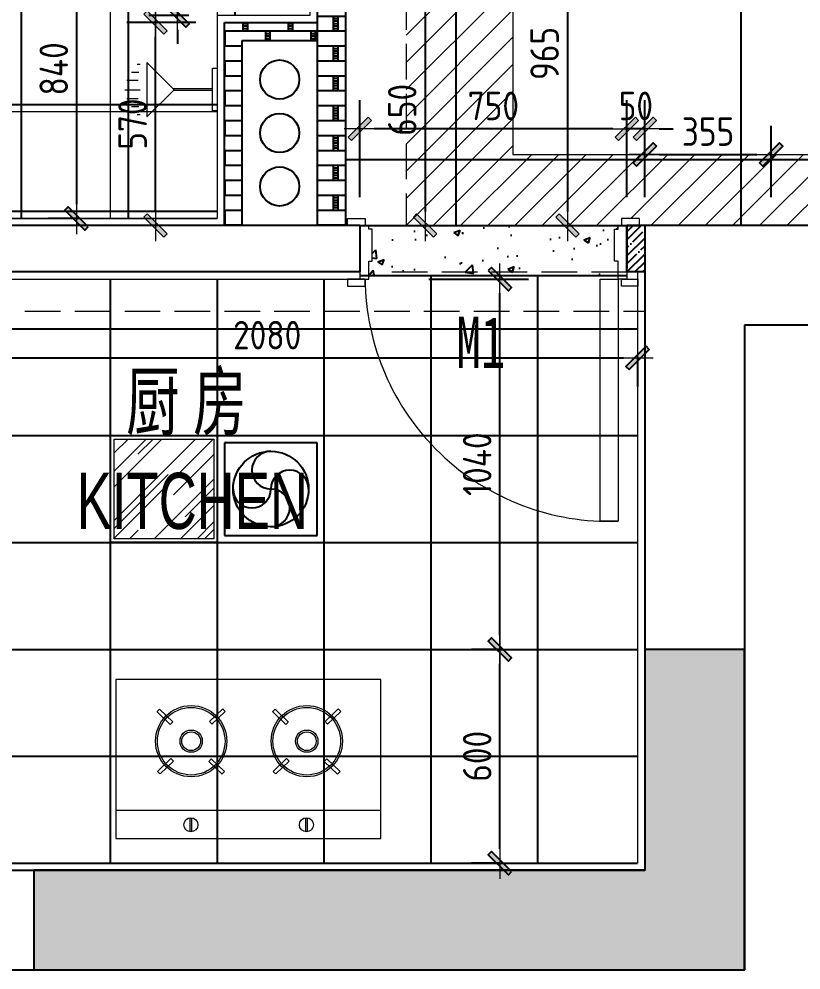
# Model space of a CAD drawing. Header units: millimetres. Extents: x 104198 to 1296755, y -81101 to 81453.
# Drawn here: x 574719 to 576914, y 8180 to 10850 of the extents above; entities that cross this region are included whole.
import ezdxf

# ---------------------------------------------------------------- set-up
doc = ezdxf.new("R2010")
doc.units = ezdxf.units.MM
doc.header["$PDMODE"] = 3
doc.linetypes.add('CONTINOUS', pattern=[0])
doc.linetypes.add('DASH', pattern=[8.89, 6.35, -2.54])
doc.layers.get('Defpoints').update_dxf_attribs({"color": 250})
for name, color, linetype, lineweight in [('01-PL-墙体柱子', 7, 'Continuous', 35), ('1-洁具', 31, 'Continuous', 15), ('1-门套', 3, 'Continuous', 13), ('P★01 活动家具', 51, 'Continuous', 0), ('P★04 平面门扇', 60, 'Continuous', 0), ('P★07 平面完成面', 200, 'Continuous', 0), ('Q◆08 新建墙体填充', 250, 'Continuous', 0), ('T●01 天花造型', 51, 'Continuous', 0), ('T●02 天花填充', 250, 'Continuous', 0), ('T●04 天花灯具', 31, 'Continuous', 0), ('天花灯具尺寸', 2, 'Continuous', 0), ('平面文字', 2, 'Continuous', 0)]:
    doc.layers.add(name, color=color, linetype=linetype, lineweight=lineweight)
for name, color, linetype in [('11-插座图', 1, 'Continuous'), ('30-PL-平面文字说明', 1, 'Continuous'), ('7-灯具', 1, 'Continuous'), ('D■02 地材填充', 250, 'Continuous'), ('P-新砌墙体填充', 8, 'Continuous'), ('墙体', 7, 'Continuous'), ('平面布置尺寸图', 7, 'Continuous')]:
    doc.layers.add(name, color=color, linetype=linetype)
doc.styles.add('CCD_DIM', font='ARCHS.SHX')
doc.styles.add('ROMANT', font='', dxfattribs={"width": 0.7})
doc.styles.add('宋体', font='', dxfattribs={"width": 0.7})
doc.styles.get('ROMANT').set_extended_font_data('SimSun')
doc.styles.get('宋体').set_extended_font_data('SimSun')
doc.dimstyles.new('海龍1：40', dxfattribs={"dimscale": 40, "dimtxt": 2, "dimasz": 1, "dimexe": 2, "dimexo": 2, "dimgap": 0.6, "dimtad": 1, "dimdec": 0, "dimrnd": 5, "dimdsep": 46, "dimtxsty": 'CCD_DIM', "dimblk": 'WS-cj', "dimcen": 1, "dimclrd": 44, "dimclre": 44, "dimclrt": 2, "dimadec": 0, "dimazin": 2, "dimtfac": 1, "dimtdec": 4, "dimtix": 1, "dimtmove": 2, "dimatfit": 3, "dimldrblk": 'CCD_Leader_Arrow', "dimfxl": 5, "dimfxlon": 1, "dimtolj": 1, "dimarcsym": 0})
pattern_1 = [(0, (573776, 8480.1), (0, 300), []), (90, (573776, 8480.1), (-300, 2e-14), [])]
pattern_2 = [(0, (420179.89, 25065.998), (9e-15, 41.91), []), (90, (420294.19, 25066), (-63.5, 41.91), [41.91, -41.91]), (90, (420281.49, 25066), (-63.5, 41.91), [41.91, -41.91]), (0, (420294.19, 25072.983), (63.5, 41.91), [-114.3, 12.7]), (0, (420294.19, 25079.968), (63.5, 41.91), [-114.3, 12.7]), (0, (420294.19, 25086.953), (63.5, 41.91), [-114.3, 12.7]), (0, (420294.19, 25093.938), (63.5, 41.91), [-114.3, 12.7]), (0, (420294.19, 25100.923), (63.5, 41.91), [-114.3, 12.7])]

# ---------------------------------------------------------------- blocks, each defined once
blk = doc.blocks.new('fgghjghjt')
h = blk.add_hatch()
h.set_pattern_fill('AR-RROOF', color=250, scale=100, angle=135, style=0)
h.set_pattern_definition([(135, (-1680781.8, 4631091.42), (-84.8528137, 226.27417), [1500, -200, 500, -100]), (135, (-1680840.49, 4631220.82), (164.75588, 23.3345238), [300, -33, 600, -75]), (135, (-1680757.05, 4631186.88), (-320.3193719, 415.0716806), [800, -140, 400, -100])])
h.paths.add_polyline_path([(568957.7, 11670.2), (569237.7, 11670.2), (569237.7, 11390.2), (568957.7, 11390.2)])
at = {"color": 8, "linetype": 'CONTINOUS', "ltscale": 0.01}
for p, q in [((568957.7, 11390.2), (568957.7, 11670.2)), ((568957.7, 11670.2), (569237.7, 11670.2)), ((568957.7, 11670.2), (569237.7, 11670.2)), ((569237.7, 11670.2), (569237.7, 11390.2)), ((569237.7, 11390.2), (568957.7, 11390.2))]:
    blk.add_line(p, q, dxfattribs=at)
at = {"color": 1}
blk.add_line((569247.7, 11380.2), (568947.7, 11380.2), dxfattribs=at)
at = {"layer": '7-灯具', "color": 8}
for p, q in [((569227.3, 11360.2), (568967.3, 11360.2)), ((568967.3, 11360.2), (568967.3, 11100.2)), ((569227.3, 11100.2), (569227.3, 11360.2)), ((568967.3, 11100.2), (569227.3, 11100.2))]:
    blk.add_line(p, q, dxfattribs=at)
blk.add_circle((569097.3, 11230.2), 106.1, dxfattribs=at)
for centre, start, end in [((569097.3, 11283.3), 90, 270), ((569097.3, 11283.3), 90, 270), ((569150.4, 11230.2), 0, 180), ((569150.4, 11230.2), 0, 180), ((569044.3, 11230.2), 180, 0), ((569044.3, 11230.2), 180, 0), ((569097.3, 11177.2), 270, 90), ((569097.3, 11177.2), 270, 90)]:
    blk.add_arc(centre, 53.1, start, end, dxfattribs=at)
at = {"layer": 'T●04 天花灯具'}
for p, q in [((568947.7, 11380.2), (568947.7, 11680.2)), ((568947.7, 11680.2), (569247.7, 11680.2)), ((569247.7, 11680.2), (569247.7, 11380.2)), ((569248, 11380.2), (568947.3, 11380.2)), ((569247.3, 11380.2), (568947.3, 11380.2)), ((568947.3, 11380.2), (568947.3, 11080.2)), ((569247.3, 11080.2), (569247.3, 11380.2)), ((568947.3, 11080.2), (569247.3, 11080.2))]:
    blk.add_line(p, q, dxfattribs=at)
blk = doc.blocks.new('WS-cj')
blk.add_hatch(color=2).paths.add_polyline_path([(0.588, 0.818), (-0.818, -0.588), (-0.588, -0.818), (0.818, 0.588)])
at = {"color": 2, "linetype": 'ByBlock', "lineweight": 0}
for p, q in [((-1.1, 0), (0, 0)), ((0, 0), (1.1, 0))]:
    blk.add_line(p, q, dxfattribs=at)
at = {"color": 2}
blk.add_lwpolyline([(0.588, 0.818), (-0.818, -0.588), (-0.588, -0.818), (0.818, 0.588)], close=True, dxfattribs=at)
blk = doc.blocks.new('*D448')
at = {"layer": 'Defpoints', "color": 0, "transparency": 16777216}
for p in [(575102.3, 10840.1), (575296, 10840.1), (575296, 10270.1)]:
    blk.add_point(p, dxfattribs=at)
at = {"layer": 'Q◆08 新建墙体填充', "color": 44, "lineweight": -2, "transparency": 16777216}
for p, q in [((575216, 10840.1), (575022.3, 10840.1)), ((575102.3, 10310.1), (575102.3, 10800.1)), ((575216, 10270.1), (575022.3, 10270.1))]:
    blk.add_line(p, q, dxfattribs=at)
at = {"layer": 'Q◆08 新建墙体填充', "color": 44, "lineweight": -2, "transparency": 16777216, "xscale": 40, "yscale": 40, "zscale": 40}
for p, rotation in [((575102.3, 10840.1), 90), ((575102.3, 10270.1), 270)]:
    blk.add_blockref('WS-cj', p, dxfattribs=dict(at, rotation=rotation))
at = {"layer": 'Q◆08 新建墙体填充', "color": 2, "transparency": 16777216, "insert": (575038.3, 10555.1), "char_height": 80, "attachment_point": 5, "rotation": 90, "style": 'CCD_DIM'}
blk.add_mtext('\\A1;570', dxfattribs=at)
blk = doc.blocks.new('CCD_Leader_Arrow')
at = {"color": 50, "linetype": 'ByBlock'}
blk.add_line((0, 0), (-1, 0), dxfattribs=at)
for points in [[(-0.859, 0.668), (-0.597, 0.852), (-0.24, 0), (0, 0)], [(-0.859, -0.668), (-0.597, -0.852), (-0.24, 0), (0, 0)]]:
    blk.add_solid(points, dxfattribs=at)
blk = doc.blocks.new('*D449')
at = {"layer": 'Defpoints', "color": 0, "transparency": 16777216}
for p in [(575102.3, 11090.1), (575296, 11090.1), (575296, 10840.1)]:
    blk.add_point(p, dxfattribs=at)
at = {"layer": 'Q◆08 新建墙体填充', "color": 44, "lineweight": -2, "transparency": 16777216}
for p, q in [((575216, 11090.1), (575022.3, 11090.1)), ((575102.3, 10880.1), (575102.3, 11050.1)), ((575216, 10840.1), (575022.3, 10840.1))]:
    blk.add_line(p, q, dxfattribs=at)
at = {"layer": 'Q◆08 新建墙体填充', "color": 44, "lineweight": -2, "transparency": 16777216, "xscale": 40, "yscale": 40, "zscale": 40}
for p, rotation in [((575102.3, 11090.1), 90), ((575102.3, 10840.1), 270)]:
    blk.add_blockref('WS-cj', p, dxfattribs=dict(at, rotation=rotation))
at = {"layer": 'Q◆08 新建墙体填充', "color": 2, "transparency": 16777216, "insert": (574831.6, 10965.1), "char_height": 80, "attachment_point": 5, "rotation": 90, "style": 'CCD_DIM'}
blk.add_mtext('\\A1;250', dxfattribs=at)
blk = doc.blocks.new('*D462')
at = {"layer": 'Defpoints', "color": 0, "transparency": 16777216}
for p in [(576426, 10542.1), (576426, 10270.1), (576476, 10270.1)]:
    blk.add_point(p, dxfattribs=at)
at = {"layer": 'Q◆08 新建墙体填充', "color": 44, "lineweight": -2, "transparency": 16777216}
for p, q in [((576426, 10350.1), (576426, 10622.1)), ((576476, 10350.1), (576476, 10622.1)), ((576386, 10542.1), (576346, 10542.1)), ((576476, 10542.1), (576426, 10542.1)), ((576516, 10542.1), (576556, 10542.1))]:
    blk.add_line(p, q, dxfattribs=at)
at = {"layer": 'Q◆08 新建墙体填充', "color": 44, "lineweight": -2, "transparency": 16777216, "xscale": 40, "yscale": 40, "zscale": 40}
blk.add_blockref('WS-cj', (576426, 10542.1), dxfattribs=at)
at = {"layer": 'Q◆08 新建墙体填充', "color": 44, "lineweight": -2, "transparency": 16777216, "xscale": 40, "yscale": 40, "zscale": 40, "rotation": 180}
blk.add_blockref('WS-cj', (576476, 10542.1), dxfattribs=at)
at = {"layer": 'Q◆08 新建墙体填充', "color": 2, "transparency": 16777216, "insert": (576451, 10606.1), "char_height": 80, "attachment_point": 5, "style": 'CCD_DIM'}
blk.add_mtext('\\A1;50', dxfattribs=at)
blk = doc.blocks.new('*D463')
at = {"layer": 'Defpoints', "color": 0, "transparency": 16777216}
for p in [(575676, 10542.1), (575676, 10270.1), (576426, 10270.1)]:
    blk.add_point(p, dxfattribs=at)
at = {"layer": 'Q◆08 新建墙体填充', "color": 44, "lineweight": -2, "transparency": 16777216}
for p, q in [((575676, 10350.1), (575676, 10622.1)), ((576426, 10350.1), (576426, 10622.1)), ((576386, 10542.1), (575716, 10542.1))]:
    blk.add_line(p, q, dxfattribs=at)
at = {"layer": 'Q◆08 新建墙体填充', "color": 44, "lineweight": -2, "transparency": 16777216, "xscale": 40, "yscale": 40, "zscale": 40, "rotation": 180}
blk.add_blockref('WS-cj', (575676, 10542.1), dxfattribs=at)
at = {"layer": 'Q◆08 新建墙体填充', "color": 44, "lineweight": -2, "transparency": 16777216, "xscale": 40, "yscale": 40, "zscale": 40}
blk.add_blockref('WS-cj', (576426, 10542.1), dxfattribs=at)
at = {"layer": 'Q◆08 新建墙体填充', "color": 2, "transparency": 16777216, "insert": (576051, 10606.1), "char_height": 80, "attachment_point": 5, "style": 'CCD_DIM'}
blk.add_mtext('\\A1;750', dxfattribs=at)
blk = doc.blocks.new('*D467')
at = {"layer": 'Defpoints', "color": 0, "transparency": 16777216}
for p in [(576069.5, 9080.1), (576140.5, 9080.1), (576140.5, 8480.1)]:
    blk.add_point(p, dxfattribs=at)
at = {"layer": '平面布置尺寸图', "color": 44, "lineweight": -2, "transparency": 16777216}
for p, q in [((576069.5, 9080.1), (575989.5, 9080.1)), ((576069.5, 8520.1), (576069.5, 9040.1)), ((576069.5, 8480.1), (575989.5, 8480.1))]:
    blk.add_line(p, q, dxfattribs=at)
at = {"layer": '平面布置尺寸图', "color": 44, "lineweight": -2, "transparency": 16777216, "xscale": 40, "yscale": 40, "zscale": 40}
for p, rotation in [((576069.5, 9080.1), 90), ((576069.5, 8480.1), 270)]:
    blk.add_blockref('WS-cj', p, dxfattribs=dict(at, rotation=rotation))
at = {"layer": '平面布置尺寸图', "color": 2, "transparency": 16777216, "insert": (576005.5, 8780.1), "char_height": 80, "attachment_point": 5, "rotation": 90, "style": 'CCD_DIM'}
blk.add_mtext('\\A1;600', dxfattribs=at)
blk = doc.blocks.new('*D468')
at = {"layer": 'Defpoints', "color": 0, "transparency": 16777216}
for p in [(575592.9, 10120.1), (576069.5, 10120.1), (576140.5, 9080.1)]:
    blk.add_point(p, dxfattribs=at)
at = {"layer": '平面布置尺寸图', "color": 44, "lineweight": -2, "transparency": 16777216}
for p, q in [((575869.5, 10120.1), (576149.5, 10120.1)), ((576069.5, 9120.1), (576069.5, 10080.1)), ((576069.5, 9080.1), (575989.5, 9080.1))]:
    blk.add_line(p, q, dxfattribs=at)
at = {"layer": '平面布置尺寸图', "color": 44, "lineweight": -2, "transparency": 16777216, "xscale": 40, "yscale": 40, "zscale": 40}
for p, rotation in [((576069.5, 10120.1), 90), ((576069.5, 9080.1), 270)]:
    blk.add_blockref('WS-cj', p, dxfattribs=dict(at, rotation=rotation))
at = {"layer": '平面布置尺寸图', "color": 2, "transparency": 16777216, "insert": (576005.5, 9600.1), "char_height": 80, "attachment_point": 5, "rotation": 90, "style": 'CCD_DIM'}
blk.add_mtext('\\A1;1040', dxfattribs=at)
blk = doc.blocks.new('*D470')
at = {"layer": 'Defpoints', "color": 0, "transparency": 16777216}
for p in [(574376, 10004.2), (576456, 9937.5), (576456, 9898.4)]:
    blk.add_point(p, dxfattribs=at)
at = {"layer": '平面布置尺寸图', "color": 44, "lineweight": -2, "transparency": 16777216}
for p, q in [((574376, 9924.2), (574376, 9818.4)), ((574416, 9898.4), (576416, 9898.4)), ((576456, 9898.4), (576456, 9818.4))]:
    blk.add_line(p, q, dxfattribs=at)
at = {"layer": '平面布置尺寸图', "color": 44, "lineweight": -2, "transparency": 16777216, "xscale": 40, "yscale": 40, "zscale": 40, "rotation": 180}
blk.add_blockref('WS-cj', (574376, 9898.4), dxfattribs=at)
at = {"layer": '平面布置尺寸图', "color": 44, "lineweight": -2, "transparency": 16777216, "xscale": 40, "yscale": 40, "zscale": 40}
blk.add_blockref('WS-cj', (576456, 9898.4), dxfattribs=at)
at = {"layer": '平面布置尺寸图', "color": 2, "transparency": 16777216, "insert": (575416, 9962.4), "char_height": 80, "attachment_point": 5, "style": 'CCD_DIM'}
blk.add_mtext('\\A1;2080', dxfattribs=at)
blk = doc.blocks.new('*D510')
at = {"layer": 'Defpoints', "color": 0, "transparency": 16777216}
for p in [(574845.9, 11130.1), (574880.9, 10290.1), (574911.7, 10290.1)]:
    blk.add_point(p, dxfattribs=at)
at = {"layer": '平面布置尺寸图', "color": 44, "lineweight": -2, "transparency": 16777216}
for p, q in [((574880.9, 11130.1), (574960.9, 11130.1)), ((574880.9, 11090.1), (574880.9, 10330.1)), ((574880.9, 10290.1), (574800.9, 10290.1))]:
    blk.add_line(p, q, dxfattribs=at)
at = {"layer": '平面布置尺寸图', "color": 44, "lineweight": -2, "transparency": 16777216, "xscale": 40, "yscale": 40, "zscale": 40}
for p, rotation in [((574880.9, 11130.1), 90), ((574880.9, 10290.1), 270)]:
    blk.add_blockref('WS-cj', p, dxfattribs=dict(at, rotation=rotation))
at = {"layer": '平面布置尺寸图', "color": 2, "transparency": 16777216, "insert": (574816.9, 10710.1), "char_height": 80, "attachment_point": 5, "rotation": 90, "style": 'CCD_DIM'}
blk.add_mtext('\\A1;840', dxfattribs=at)
blk = doc.blocks.new('*D511')
at = {"layer": 'Defpoints', "color": 0, "transparency": 16777216}
for p in [(575276, 11070.1), (575163.9, 10860.1), (575276, 10860.1)]:
    blk.add_point(p, dxfattribs=at)
at = {"layer": '平面布置尺寸图', "color": 44, "lineweight": -2, "transparency": 16777216}
for p, q in [((575163.9, 11110.1), (575163.9, 11150.1)), ((575196, 11070.1), (575083.9, 11070.1)), ((575163.9, 11070.1), (575163.9, 10860.1)), ((575196, 10860.1), (575083.9, 10860.1)), ((575163.9, 10820.1), (575163.9, 10780.1))]:
    blk.add_line(p, q, dxfattribs=at)
at = {"layer": '平面布置尺寸图', "color": 44, "lineweight": -2, "transparency": 16777216, "xscale": 40, "yscale": 40, "zscale": 40}
for p, rotation in [((575163.9, 11070.1), 270), ((575163.9, 10860.1), 90)]:
    blk.add_blockref('WS-cj', p, dxfattribs=dict(at, rotation=rotation))
at = {"layer": '平面布置尺寸图', "color": 2, "transparency": 16777216, "insert": (575099.9, 10965.1), "char_height": 80, "attachment_point": 5, "rotation": 90, "style": 'CCD_DIM'}
blk.add_mtext('\\A1;210', dxfattribs=at)
blk = doc.blocks.new('*D609')
at = {"layer": 'Defpoints', "color": 0, "transparency": 16777216}
for p in [(576528.6, 11720.1), (576706.4, 10270.1), (577277, 10270.1)]:
    blk.add_point(p, dxfattribs=at)
at = {"layer": '天花灯具尺寸', "color": 44, "lineweight": -2, "transparency": 16777216}
for p, q in [((577077, 11720.1), (577357, 11720.1)), ((577277, 11680.1), (577277, 10310.1)), ((577077, 10270.1), (577357, 10270.1))]:
    blk.add_line(p, q, dxfattribs=at)
at = {"layer": '天花灯具尺寸', "color": 44, "lineweight": -2, "transparency": 16777216, "xscale": 40, "yscale": 40, "zscale": 40}
for p, rotation in [((577277, 11720.1), 90), ((577277, 10270.1), 270)]:
    blk.add_blockref('WS-cj', p, dxfattribs=dict(at, rotation=rotation))
at = {"layer": '天花灯具尺寸', "color": 2, "transparency": 16777216, "insert": (577213, 10995.1), "char_height": 80, "attachment_point": 5, "rotation": 90, "style": 'CCD_DIM'}
blk.add_mtext('\\A1;1450', dxfattribs=at)
blk = doc.blocks.new('*D879')
at = {"layer": 'Defpoints', "color": 0, "transparency": 16777216}
for p in [(575636, 10920.1), (575636, 10270.1), (575859.1, 10270.1)]:
    blk.add_point(p, dxfattribs=at)
at = {"layer": 'Q◆08 新建墙体填充', "color": 44, "lineweight": -2, "transparency": 16777216}
for p, q in [((575716, 10920.1), (575939.1, 10920.1)), ((575859.1, 10880.1), (575859.1, 10310.1)), ((575716, 10270.1), (575939.1, 10270.1))]:
    blk.add_line(p, q, dxfattribs=at)
at = {"layer": 'Q◆08 新建墙体填充', "color": 44, "lineweight": -2, "transparency": 16777216, "xscale": 40, "yscale": 40, "zscale": 40}
for p, rotation in [((575859.1, 10920.1), 90), ((575859.1, 10270.1), 270)]:
    blk.add_blockref('WS-cj', p, dxfattribs=dict(at, rotation=rotation))
at = {"layer": 'Q◆08 新建墙体填充', "color": 2, "transparency": 16777216, "insert": (575795.1, 10595.1), "char_height": 80, "attachment_point": 5, "rotation": 90, "style": 'CCD_DIM'}
blk.add_mtext('\\A1;650', dxfattribs=at)
blk = doc.blocks.new('*D992')
at = {"layer": '11-插座图', "color": 44, "lineweight": -2, "transparency": 16777216}
for p, q in [((576476, 10350.1), (576476, 10550)), ((576831, 10350.1), (576831, 10550)), ((576516, 10470), (576791, 10470))]:
    blk.add_line(p, q, dxfattribs=at)
at = {"layer": 'Defpoints', "color": 0, "transparency": 16777216}
for p in [(576831, 10470), (576476, 10270.1), (576831, 10270.1)]:
    blk.add_point(p, dxfattribs=at)
at = {"layer": '11-插座图', "color": 44, "lineweight": -2, "transparency": 16777216, "xscale": 40, "yscale": 40, "zscale": 40, "rotation": 180}
blk.add_blockref('WS-cj', (576476, 10470), dxfattribs=at)
at = {"layer": '11-插座图', "color": 44, "lineweight": -2, "transparency": 16777216, "xscale": 40, "yscale": 40, "zscale": 40}
blk.add_blockref('WS-cj', (576831, 10470), dxfattribs=at)
at = {"layer": '11-插座图', "color": 2, "transparency": 16777216, "insert": (576653.5, 10534), "char_height": 80, "attachment_point": 5, "style": 'CCD_DIM'}
blk.add_mtext('\\A1;355', dxfattribs=at)
blk = doc.blocks.new('*D1137')
at = {"layer": 'Defpoints', "color": 0, "transparency": 16777216}
for p in [(575956, 11236.8), (576251.2, 10270.1), (576258.8, 10270.1)]:
    blk.add_point(p, dxfattribs=at)
at = {"layer": '天花灯具尺寸', "color": 44, "lineweight": -2, "transparency": 16777216}
for p, q in [((576058.8, 11236.8), (576338.8, 11236.8)), ((576258.8, 11196.8), (576258.8, 10310.1)), ((576258.8, 10270.1), (576338.8, 10270.1))]:
    blk.add_line(p, q, dxfattribs=at)
at = {"layer": '天花灯具尺寸', "color": 44, "lineweight": -2, "transparency": 16777216, "xscale": 40, "yscale": 40, "zscale": 40}
for p, rotation in [((576258.8, 11236.8), 90), ((576258.8, 10270.1), 270)]:
    blk.add_blockref('WS-cj', p, dxfattribs=dict(at, rotation=rotation))
at = {"layer": '天花灯具尺寸', "color": 2, "transparency": 16777216, "insert": (576194.8, 10753.4), "char_height": 80, "attachment_point": 5, "rotation": 90, "style": 'CCD_DIM'}
blk.add_mtext('\\A1;965', dxfattribs=at)
blk = doc.blocks.new('A$C1F4B1202')
at = {"color": 39}
for p, q in [((-219, 320.2), (-256.4, 356.1)), ((-212.3, 327.6), (-249.5, 363.3)), ((-109.1, 328.1), (-71.8, 363.9)), ((-102.2, 320.8), (-64.9, 356.7)), ((105.5, 320.2), (68.1, 356.1)), ((112.3, 327.6), (75.1, 363.3)), ((215.5, 328.1), (252.7, 363.9)), ((222.3, 320.8), (259.6, 356.7)), ((-254.5, 188.3), (-217.3, 224.1)), ((-247.6, 181.1), (-210.2, 217)), ((-73.8, 180.5), (-111.1, 216.5)), ((-66.8, 187.7), (-104, 223.5)), ((70, 188.3), (107.3, 224.1)), ((77, 181.1), (114.3, 217)), ((250.8, 180.5), (213.4, 216.5)), ((257.7, 187.7), (220.5, 223.5)), ((-163.2, 18.7), (-163.2, 58.2)), ((-158.2, 18.8), (-158.2, 58.1)), ((161.3, 18.7), (161.3, 58.2)), ((166.3, 18.8), (166.3, 58.1))]:
    blk.add_line(p, q, dxfattribs=at)
at = {"color": 35}
blk.add_line((371.9, 78.3), (-371.9, 78.3), dxfattribs=at)
at = {"color": 0, "linetype": 'Continuous'}
blk.add_lwpolyline([(-371.9, 0), (371.9, 0), (371.9, 446.5), (-371.9, 446.5)], close=True, dxfattribs=at)
at = {"color": 35}
for centre in [(-160.4, 273.2), (164.2, 273.2)]:
    blk.add_circle(centre, 100, dxfattribs=at)
at = {"color": 39}
for centre, radius in [((-160.4, 273.2), 95), ((164.2, 273.2), 95), ((-160.4, 273.2), 31.3), ((-160.4, 273.2), 26.3), ((164.2, 273.2), 31.3), ((164.2, 273.2), 26.3), ((-161.2, 38.4), 19.8), ((163.3, 38.4), 19.8)]:
    blk.add_circle(centre, radius, dxfattribs=at)
for centre, radius, start, end in [((-160.4, 273.2), 126.7, 134.6756, 139.1996), ((-160.4, 273.2), 126.7, 41.1639, 45.6876), ((164.2, 273.2), 126.7, 134.6756, 139.1996), ((164.2, 273.2), 126.7, 41.1639, 45.6876), ((-160.4, 273.2), 75.1, 133.6762, 141.3099), ((-160.4, 273.2), 75.1, 39.3045, 46.9367), ((164.2, 273.2), 75.1, 133.6762, 141.3099), ((164.2, 273.2), 75.1, 39.3045, 46.9367), ((-160.4, 273.2), 75.1, 220.8007, 228.4329), ((-160.4, 273.2), 75.1, 310.9527, 318.5864), ((164.2, 273.2), 75.1, 220.8007, 228.4329), ((164.2, 273.2), 75.1, 310.9527, 318.5864), ((-160.4, 273.2), 126.7, 222.0499, 226.5736), ((-160.4, 273.2), 126.7, 313.0629, 317.5869), ((164.2, 273.2), 126.7, 222.0499, 226.5736), ((164.2, 273.2), 126.7, 313.0629, 317.5869)]:
    blk.add_arc(centre, radius, start, end, dxfattribs=at)
blk = doc.blocks.new('A$C070810E0')
at = {"layer": '1-洁具'}
for p, q in [((219.9, 0), (219.9, 169.7)), ((240.2, 163.4), (250.3, 163.4)), ((244.8, 138.6), (268.1, 138.6)), ((247.1, 113), (282, 113)), ((15, 87.9), (138.1, 87.9)), ((15, 81.9), (138.1, 81.9)), ((240.2, 86.7), (288.2, 86.7)), ((244.8, 31.1), (268.1, 31.1)), ((247.1, 56.7), (282, 56.7)), ((240.2, 6.3), (250.3, 6.3))]:
    blk.add_line(p, q, dxfattribs=at)
blk.add_lwpolyline([(0, 151.1), (15, 151.1), (15, 18.1), (0, 18.1)], close=True, dxfattribs=at)
blk.add_lwpolyline([(219.9, 169.7), (135.1, 84.9), (219.9, 0)], dxfattribs=at)

msp = doc.modelspace()

# ---------------------------------------------------------------- hatches: boundary and pattern name
at = {"layer": '01-PL-墙体柱子', "lineweight": -2, "ltscale": 10}
msp.add_hatch(color=8, dxfattribs=at).paths.add_polyline_path([(576756, 9080.1), (576476, 9080.1), (576476, 8460.1), (574761, 8460.1), (574761, 8180.1), (576756, 8180.1)])
at = {"layer": 'D■02 地材填充'}
h = msp.add_hatch(dxfattribs=at)
h.set_pattern_fill('_USER', color=256, scale=800, style=0, double=1, pattern_type=0)
h.set_pattern_definition([(0, (572745.9, 13655.1), (0, 800), []), (90, (572745.9, 13655.1), (-800, 5e-14), [])])
h.paths.add_polyline_path([(578016, 17510.1), (578116, 17510.1), (578386, 17510.1), (578386, 17720.1), (578616, 17720.1), (578616, 18730.1), (576116, 18730.1), (575566, 18730.1), (575566, 18620.1), (575566, 18190.1), (575566, 17510.1), (575866, 17510.1), (575866, 17230.1), (575556, 17230.1), (575556, 15420.1), (575556, 14140.1), (575456, 14140.1), (575456, 14790.1), (574756, 14790.1), (574756, 14270.1), (574756, 14140.1), (573710.9, 14140.1), (573710.9, 14120.1), (573660.9, 14120.1), (573660.9, 14140.1), (572830.9, 14140.1), (572830.9, 14120.1), (572780.9, 14120.1), (572780.9, 14140.1), (572756, 14140.1), (572745.9, 14140.1), (572745.9, 14125.1), (572765.9, 14125.1), (572765.9, 14075.1), (572745.9, 14075.1), (572745.9, 13245.1), (572765.9, 13245.1), (572765.9, 13190.1), (572800.9, 13190.1), (572800.9, 13170.1), (573630.9, 13170.1), (573630.9, 13190.1), (573680.9, 13190.1), (573680.9, 13170.1), (573975.9, 13170.1), (574161, 13170.1), (574161, 13190.1), (574211, 13190.1), (574211, 13170.1), (574881, 13170.1), (574881, 13190.1), (574931, 13190.1), (574931, 13170.1), (575806, 13170.1), (575806, 10920.1), (575636, 10920.1), (575636, 10290.1), (575691, 10290.1), (575691, 10270.1), (576411, 10270.1), (576411, 10290.1), (576461, 10290.1), (576461, 10270.1), (576476, 10270.1), (577146, 10270.1), (577146, 10300.1), (577216, 10300.1), (577216, 10270.1), (578186, 10270.1), (578186, 10300.1), (578246, 10300.1), (578246, 10270.1), (578316, 10270.1), (578316, 13170.1), (578616, 13170.1), (578616, 17230.1), (578316, 17230.1), (578116, 17230.1), (578016, 17230.1)])
h = msp.add_hatch(dxfattribs=at)
h.set_pattern_fill('_USER', color=256, scale=300, style=0, double=1, pattern_type=0)
h.set_pattern_definition([(0, (574126, 13010.1), (0, 300), []), (90, (574126, 13010.1), (-300, 2e-14), [])])
h.paths.add_polyline_path([(575536, 12910.1), (575036, 12910.1), (575036, 13010.1), (574991, 13010.1), (574991, 12990.1), (574941, 12990.1), (574941, 13010.1), (574931, 13010.1), (574931, 13030.1), (574221, 13030.1), (574221, 13010.1), (574211, 13010.1), (574211, 12990.1), (574161, 12990.1), (574161, 13010.1), (574126, 13010.1), (574126, 10900.1), (573776, 10900.1), (573776, 10290.1), (575276, 10290.1), (575276, 10860.1), (575536, 10860.1), (575536, 11070.1), (575276, 11070.1), (575276, 11190.1), (575536, 11190.1)])
h = msp.add_hatch(dxfattribs=at)
h.set_pattern_fill('AR-CONC', color=250, style=0)
h.set_pattern_definition([(50, (575701, 10130.1), (182.185, -15.94), [19.05, -209.55]), (355, (575701, 10130.1), (-35.243, 191.057), [15.24, -167.64]), (100.45, (575716.18, 10128.76), (146.943, 175.117), [16.19, -178.09]), (46.184, (575701, 10180.9), (271.08, -42.04), [28.575, -314.325]), (96.636, (575723.6, 10177.4), (237.4, 247.43), [24.285, -267.135]), (351.184, (575701, 10180.9), (237.4, 247.43), [22.86, -251.46]), (21, (575726.4, 10168.2), (151.615, -102.266), [19.05, -209.55]), (326, (575726.4, 10168.2), (61.8, 184.19), [15.24, -167.64]), (71.45, (575739.04, 10159.67), (213.416, 81.923), [16.19, -178.09]), (37.5, (575701, 10130.09), (3.0886, 84.555), [0, -165.608, 0, -170.18, 0, -168.275]), (7.5, (575701, 10130.09), (66.82, 100.18), [0, -97.028, 0, -161.798, 0, -64.135]), (327.5, (575644.36, 10130.09), (135.5906, -5.729), [0, -63.5, 0, -198.12, 0, -262.89]), (317.5, (575618.96, 10130.09), (148.13, 25.426), [0, -82.55, 0, -131.572, 0, -186.69])])
h.paths.add_polyline_path([(576391, 10260.1), (576401, 10260.1), (576401, 10270.1), (575701, 10270.1), (575701, 10260.1), (575711, 10260.1), (575711, 10170.1), (575701, 10170.1), (575701, 10130.1), (576401, 10130.1), (576401, 10170.1), (576391, 10170.1)])
h = msp.add_hatch(dxfattribs=at)
h.set_pattern_fill('_USER', color=256, scale=300, style=0, double=1, pattern_type=0)
h.set_pattern_definition(pattern_1)
h.paths.add_polyline_path([(576456, 10100.1), (576411, 10100.1), (576411, 10120.1), (576401, 10120.1), (576401, 10130.1), (575701, 10130.1), (575701, 10120.1), (575691, 10120.1), (575691, 10100.1), (575641, 10100.1), (575641, 10120.1), (573776, 10120.1), (573776, 9360.1), (574016, 9360.1), (574016, 9150.1), (574236, 9150.1), (574236, 8480.1), (576456, 8480.1)])
h.paths.add_polyline_path([(574281, 8620.1, -1), (574311, 8620.1, -1)], flags=16)
at = {"layer": 'P-新砌墙体填充', "lineweight": -3}
h = msp.add_hatch(dxfattribs=at)
h.set_pattern_fill('BRSTONE', color=256, scale=5, style=0)
h.set_pattern_definition(pattern_2)
h.paths.add_polyline_path([(575556, 10270.1), (575636, 10270.1), (575636, 10920.1), (575556, 10920.1)])
h = msp.add_hatch(dxfattribs=at)
h.set_pattern_fill('BRSTONE', color=256, scale=5, style=0)
h.set_pattern_definition(pattern_2)
h.paths.add_polyline_path([(575556, 10790.1), (575556, 10840.1), (575296, 10840.1), (575296, 10270.1), (575346, 10270.1), (575346, 10790.1)])
at = {"layer": 'P-新砌墙体填充'}
h = msp.add_hatch(dxfattribs=at)
h.set_pattern_fill('ANSI35', color=256, scale=5, style=0)
h.set_pattern_definition([(45, (576426, 10140.093), (-22.451, 22.451), []), (45, (576448.452, 10140.093), (-22.451, 22.451), [39.6875, -7.9375, 0, -7.9375])])
h.paths.add_polyline_path([(576476, 10270.1), (576426, 10270.1), (576426, 10140.1), (576476, 10140.1)])
at = {"layer": 'T●02 天花填充'}
h = msp.add_hatch(dxfattribs=at)
h.set_pattern_fill('_USER', color=256, scale=300, style=0, double=1, pattern_type=0)
h.set_pattern_definition([(0, (573776, 10290.1), (0, 300), []), (90, (573776, 10290.1), (-300, 2e-14), [])])
h.paths.add_polyline_path([(575536, 12910.1), (575036, 12910.1), (575036, 13010.1), (574931, 13010.1), (574931, 12990.1), (574881, 12990.1), (574881, 13010.1), (574871, 13010.1), (574871, 13030.1), (574221, 13030.1), (574221, 13010.1), (574211, 13010.1), (574211, 12990.1), (574161, 12990.1), (574161, 13010.1), (574126, 13010.1), (574126, 10900.1), (573776, 10900.1), (573776, 10290.1), (575276, 10290.1), (575276, 10860.1), (575536, 10860.1), (575536, 11070.1), (575276, 11070.1), (575276, 11190.1), (575536, 11190.1)])
h = msp.add_hatch(dxfattribs=at)
h.set_pattern_fill('ANSI31', color=256, scale=17, style=0)
h.set_pattern_definition([(45, (575806, 10270.093), (-38.1661, 38.1661), [])])
h.paths.add_polyline_path([(578616, 12930.1), (578016, 12930.1), (578016, 10470.1), (576106, 10470.1), (576106, 12930.1), (575806, 12930.1), (575806, 10920.1), (575806, 10270.1), (576411, 10270.1), (576411, 10290.1), (576461, 10290.1), (576461, 10270.1), (576476, 10270.1), (577146, 10270.1), (577146, 10300.1), (577216, 10300.1), (577216, 10270.1), (578186, 10270.1), (578186, 10300.1), (578246, 10300.1), (578246, 10270.1), (578616, 10270.1)])
h.paths.add_polyline_path([(578125.5, 11236.8, -1), (578206.5, 11236.8, -1)], flags=16)
h.paths.add_polyline_path([(578125.5, 12203.4, -1), (578206.5, 12203.4, -1)], flags=16)
h.paths.add_polyline_path([(575996.5, 11236.8, -1), (575915.5, 11236.8, -1)], flags=16)
h.paths.add_polyline_path([(575996.5, 12203.4, -1), (575915.5, 12203.4, -1)], flags=16)
h = msp.add_hatch(dxfattribs=at)
h.set_pattern_fill('_USER', color=256, scale=300, style=0, double=1, pattern_type=0)
h.set_pattern_definition(pattern_1)
h.paths.add_polyline_path([(576456, 10100.1), (576411, 10100.1), (576411, 10120.1), (576401, 10120.1), (576401, 10130.1), (575701, 10130.1), (575701, 10120.1), (575691, 10120.1), (575691, 10100.1), (575641, 10100.1), (575641, 10120.1), (573776, 10120.1), (573776, 9360.1), (574016, 9360.1), (574016, 9150.1), (574236, 9150.1), (574236, 8480.1), (576456, 8480.1)])
h.paths.add_polyline_path([(574281, 8620.1, -1), (574311, 8620.1, -1)], flags=16)

# ---------------------------------------------------------------- linework, layer by layer
at = {"color": 5}
for p, q in [((575556, 10920.1), (575556, 10270.1)), ((575636, 10920.1), (575636, 10270.1)), ((575296, 10840.1), (575556, 10840.1)), ((575296, 10270.1), (575296, 10840.1)), ((575346, 10790.1), (575556, 10790.1)), ((575346, 10270.1), (575346, 10790.1)), ((576426, 10270.1), (576426, 10150.1)), ((576476, 10270.1), (576426, 10270.1)), ((576426, 10140.1), (576426, 10270.1)), ((576426, 10270.1), (576461, 10270.1)), ((576476, 10140.1), (576426, 10140.1))]:
    msp.add_line(p, q, dxfattribs=at)
at = {"color": 8, "linetype": 'ByBlock', "ltscale": 2}
for p, q in [((575676, 10270.1), (576426, 10270.1)), ((575676, 10130.1), (576426, 10130.1))]:
    msp.add_line(p, q, dxfattribs=at)
at = {"layer": '01-PL-墙体柱子', "color": 8, "lineweight": -2, "ltscale": 10}
msp.add_lwpolyline([(576756, 9080.1), (576476, 9080.1), (576476, 8460.1), (574761, 8460.1), (574761, 8180.1), (576756, 8180.1)], close=True, dxfattribs=at)
at = {"layer": '1-门套'}
for points in [[(575691, 10270.1), (575641, 10270.1), (575641, 10290.1), (575691, 10290.1)], [(576411, 10270.1), (576461, 10270.1), (576461, 10290.1), (576411, 10290.1)], [(575691, 10120.1), (575641, 10120.1), (575641, 10100.1), (575691, 10100.1)], [(576411, 10120.1), (576456.1, 10120.1), (576456.1, 10100.1), (576411, 10100.1)]]:
    msp.add_lwpolyline(points, close=True, dxfattribs=at)
for points in [[(575701, 10260.1), (575701, 10270.1), (575676, 10270.1), (575676, 10120.1), (575701, 10120.1), (575701, 10170.1), (575711, 10170.1), (575711, 10260.1), (575701, 10260.1)], [(576401, 10260.1), (576401, 10270.1), (576426, 10270.1), (576426, 10120.1), (576401, 10120.1), (576401, 10170.1), (576391, 10170.1), (576391, 10260.1), (576401, 10260.1)]]:
    msp.add_lwpolyline(points, dxfattribs=at)
at = {"layer": '30-PL-平面文字说明'}
msp.add_line((575676, 10270.1), (575636, 10270.1), dxfattribs=at)
at = {"layer": 'P★01 活动家具'}
msp.add_line((574376, 9080.1), (576456, 9080.1), dxfattribs=at)
at = {"layer": 'P★04 平面门扇'}
msp.add_lwpolyline([(576351, 9440.1), (576351, 10120.1), (576401, 10120.1), (576401, 9440.1)], close=True, dxfattribs=at)
at = {"layer": 'P★04 平面门扇', "color": 250}
msp.add_arc((576376, 10124.7), 685, 180.3813, 272.0915, dxfattribs=at)
at = {"layer": 'P★07 平面完成面'}
for points in [[(574956, 13010.1), (575036, 13010.1), (575036, 12910.1), (575536, 12910.1), (575536, 11190.1), (575276, 11190.1), (575276, 11070.1), (575536, 11070.1), (575536, 10860.1), (575276, 10860.1), (575276, 10290.1), (573776, 10290.1), (573776, 10900.1), (574126, 10900.1), (574126, 13010.1), (574196, 13010.1)], [(576456, 10140.1), (576456, 10140.1), (576456, 8480.1), (574236, 8480.1), (574236, 9150.1), (574016, 9150.1), (574016, 9360.1), (573776, 9360.1), (573776, 10120.1), (575676, 10120.1)]]:
    msp.add_lwpolyline(points, dxfattribs=at)
at = {"layer": 'T●01 天花造型', "color": 8, "linetype": 'DASH', "ltscale": 15.748031}
for p, q in [((575806, 10920.1), (575806, 10270.1)), ((575766, 10270.1), (576476, 10270.1)), ((575766, 10140.1), (576476, 10140.1)), ((573756, 10030.1), (576476, 10030.1))]:
    msp.add_line(p, q, dxfattribs=at)
at = {"layer": 'T●01 天花造型', "color": 7}
msp.add_line((576476, 10270.1), (576476, 8460.1), dxfattribs=at)
at = {"layer": 'T●01 天花造型'}
msp.add_lwpolyline([(578016, 12930.1), (576106, 12930.1), (576106, 10470.1), (578016, 10470.1)], close=True, dxfattribs=at)
at = {"layer": '墙体', "color": 7}
for p, q in [((575676, 10270.1), (573756, 10270.1)), ((575676, 10270.1), (575636, 10270.1)), ((575676, 10270.1), (575676, 10140.1)), ((577186, 10270.1), (576476, 10270.1)), ((576476, 10270.1), (576476, 8460.1)), ((575676, 10140.1), (573756, 10140.1)), ((577186, 9990.1), (576756, 9990.1)), ((576756, 9990.1), (576756, 8180.1)), ((573756, 8460.1), (576476, 8460.1)), ((573476, 8180.1), (576756, 8180.1))]:
    msp.add_line(p, q, dxfattribs=at)
at = {"layer": '墙体', "color": 1}
for centre in [(575451, 10680.1), (575451, 10530.1), (575451, 10380.1)]:
    msp.add_circle(centre, 55, dxfattribs=at)

# ---------------------------------------------------------------- block references
at = {"layer": 'P★01 活动家具', "xscale": 0.9000000000232831, "yscale": 0.9000000000014552, "zscale": 0.9, "rotation": 180}
msp.add_blockref('A$C070810E0', (575276, 10728.1), dxfattribs=at)
at = {"layer": 'P★01 活动家具'}
msp.add_blockref('A$C1F4B1202', (575363, 8549.3), dxfattribs=at)
at = {"layer": 'T●04 天花灯具', "rotation": 90}
msp.add_blockref('fgghjghjt', (586656.5, -559566.9), dxfattribs=at)

# ---------------------------------------------------------------- texts
at = {"layer": 'Q◆08 新建墙体填充', "color": 1, "insert": (575947.3, 10014.4), "char_height": 144, "attachment_point": 1, "style": '宋体'}
msp.add_mtext('M1', dxfattribs=at)
at = {"layer": '平面文字', "insert": (575019.8, 9855.9), "char_height": 157.895, "attachment_point": 1, "style": 'ROMANT'}
msp.add_mtext_dynamic_manual_height_columns('{\\fMicrosoft YaHei|b0|i0|c134|p34;厨 房   }', width=361.17, gutter_width=12.5, heights=[0], dxfattribs=at)
at = {"layer": '平面文字', "insert": (574881.5, 9576.2), "char_height": 157.895, "width": 40937.329, "attachment_point": 1, "style": 'ROMANT'}
msp.add_mtext('{\\fﾾﾭﾵﾩWﾷﾱﾷￂﾺￚ|b0|i0|c134|p49;KITCHEN }', dxfattribs=at)

# ---------------------------------------------------------------- dimensions: what is measured, and where the dimension line sits
at = {"layer": '11-插座图', "color": 6}
dim = msp.add_linear_dim(base=(576831, 10470), p1=(576476, 10270.1), p2=(576831, 10270.1), dimstyle='海龍1：40', dxfattribs=at)
dim.commit()
dim.dimension.update_dxf_attribs({"geometry": '*D992', "text_midpoint": (576653.5, 10534)})
at = {"layer": 'Q◆08 新建墙体填充', "color": 1}
dim = msp.add_linear_dim(base=(575102.3, 11090.1), p1=(575296, 10840.1), p2=(575296, 11090.1), angle=90, dimstyle='海龍1：40', dxfattribs=at)
dim.commit()
dim.dimension.update_dxf_attribs({"geometry": '*D449', "text_midpoint": (574831.6, 10965.1), "dimtype": 160})
for base, p1, p2, picture, middle in [((575859.1, 10270.1), (575636, 10920.1), (575636, 10270.1), '*D879', (575795.1, 10595.1)), ((575102.3, 10840.1), (575296, 10270.1), (575296, 10840.1), '*D448', (575038.3, 10555.1))]:
    dim = msp.add_linear_dim(base=base, p1=p1, p2=p2, angle=90, dimstyle='海龍1：40', dxfattribs=at)
    dim.commit()
    dim.dimension.update_dxf_attribs({"geometry": picture, "text_midpoint": middle})
for base, p1, p2, picture, middle in [((575676, 10542.1), (576426, 10270.1), (575676, 10270.1), '*D463', (576051, 10606.1)), ((576426, 10542.1), (576476, 10270.1), (576426, 10270.1), '*D462', (576451, 10606.1))]:
    dim = msp.add_linear_dim(base=base, p1=p1, p2=p2, dimstyle='海龍1：40', dxfattribs=at)
    dim.commit()
    dim.dimension.update_dxf_attribs({"geometry": picture, "text_midpoint": middle})
at = {"layer": '天花灯具尺寸', "color": 1}
for base, p1, p2, picture, middle in [((577277, 10270.1), (576528.6, 11720.1), (576706.4, 10270.1), '*D609', (577213, 10995.1)), ((576258.8, 10270.1), (575956, 11236.8), (576251.2, 10270.1), '*D1137', (576194.8, 10753.4))]:
    dim = msp.add_linear_dim(base=base, p1=p1, p2=p2, angle=90, dimstyle='海龍1：40', dxfattribs=at)
    dim.commit()
    dim.dimension.update_dxf_attribs({"geometry": picture, "text_midpoint": middle})
at = {"layer": '平面布置尺寸图', "color": 1}
for base, p1, p2, picture, middle in [((574880.9, 10290.1), (574845.9, 11130.1), (574911.7, 10290.1), '*D510', (574816.9, 10710.1)), ((575163.9, 10860.1), (575276, 11070.1), (575276, 10860.1), '*D511', (575099.9, 10965.1)), ((576069.5, 10120.1), (576140.5, 9080.1), (575592.9, 10120.1), '*D468', (576005.5, 9600.1)), ((576069.5, 9080.1), (576140.5, 8480.1), (576140.5, 9080.1), '*D467', (576005.5, 8780.1))]:
    dim = msp.add_linear_dim(base=base, p1=p1, p2=p2, angle=90, dimstyle='海龍1：40', dxfattribs=at)
    dim.commit()
    dim.dimension.update_dxf_attribs({"geometry": picture, "text_midpoint": middle})
dim = msp.add_linear_dim(base=(576456, 9898.4), p1=(574376, 10004.2), p2=(576456, 9937.5), dimstyle='海龍1：40', dxfattribs=at)
dim.commit()
dim.dimension.update_dxf_attribs({"geometry": '*D470', "text_midpoint": (575416, 9962.4)})

doc.saveas('drawing.dxf')
